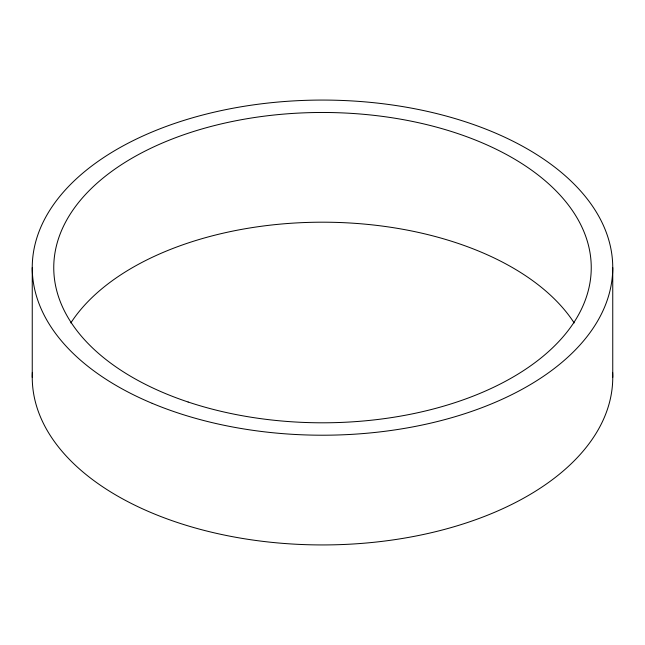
<?xml version="1.0" encoding="UTF-8"?>
<svg xmlns="http://www.w3.org/2000/svg" width="645" height="645" viewBox="0 0 645 645"><rect width="100%" height="100%" fill="white"/><g stroke="black" fill="none" stroke-linecap="round" stroke-linejoin="round"><path stroke-width="0.97" d="M612.75 267.643L612.75 377.357M32.25 267.643L32.25 377.357M70.821 322.943A268.747 155.163 0 0 1 322.5 222.194A268.747 155.163 0 0 1 574.179 322.943M612.621 372.375A290.25 167.571 0 0 1 322.5 544.936A290.25 167.571 0 0 1 32.379 372.375M152.188 403.335A290.25 167.571 0 0 0 611.194 284.945A290.25 167.571 0 0 0 204.11 114.641A290.25 167.571 0 0 0 152.188 403.335M188.122 402.012A268.747 155.163 0 0 0 591.247 267.643A268.747 155.163 0 0 0 188.122 133.265A268.747 155.163 0 0 0 188.122 402.012"/></g></svg>
